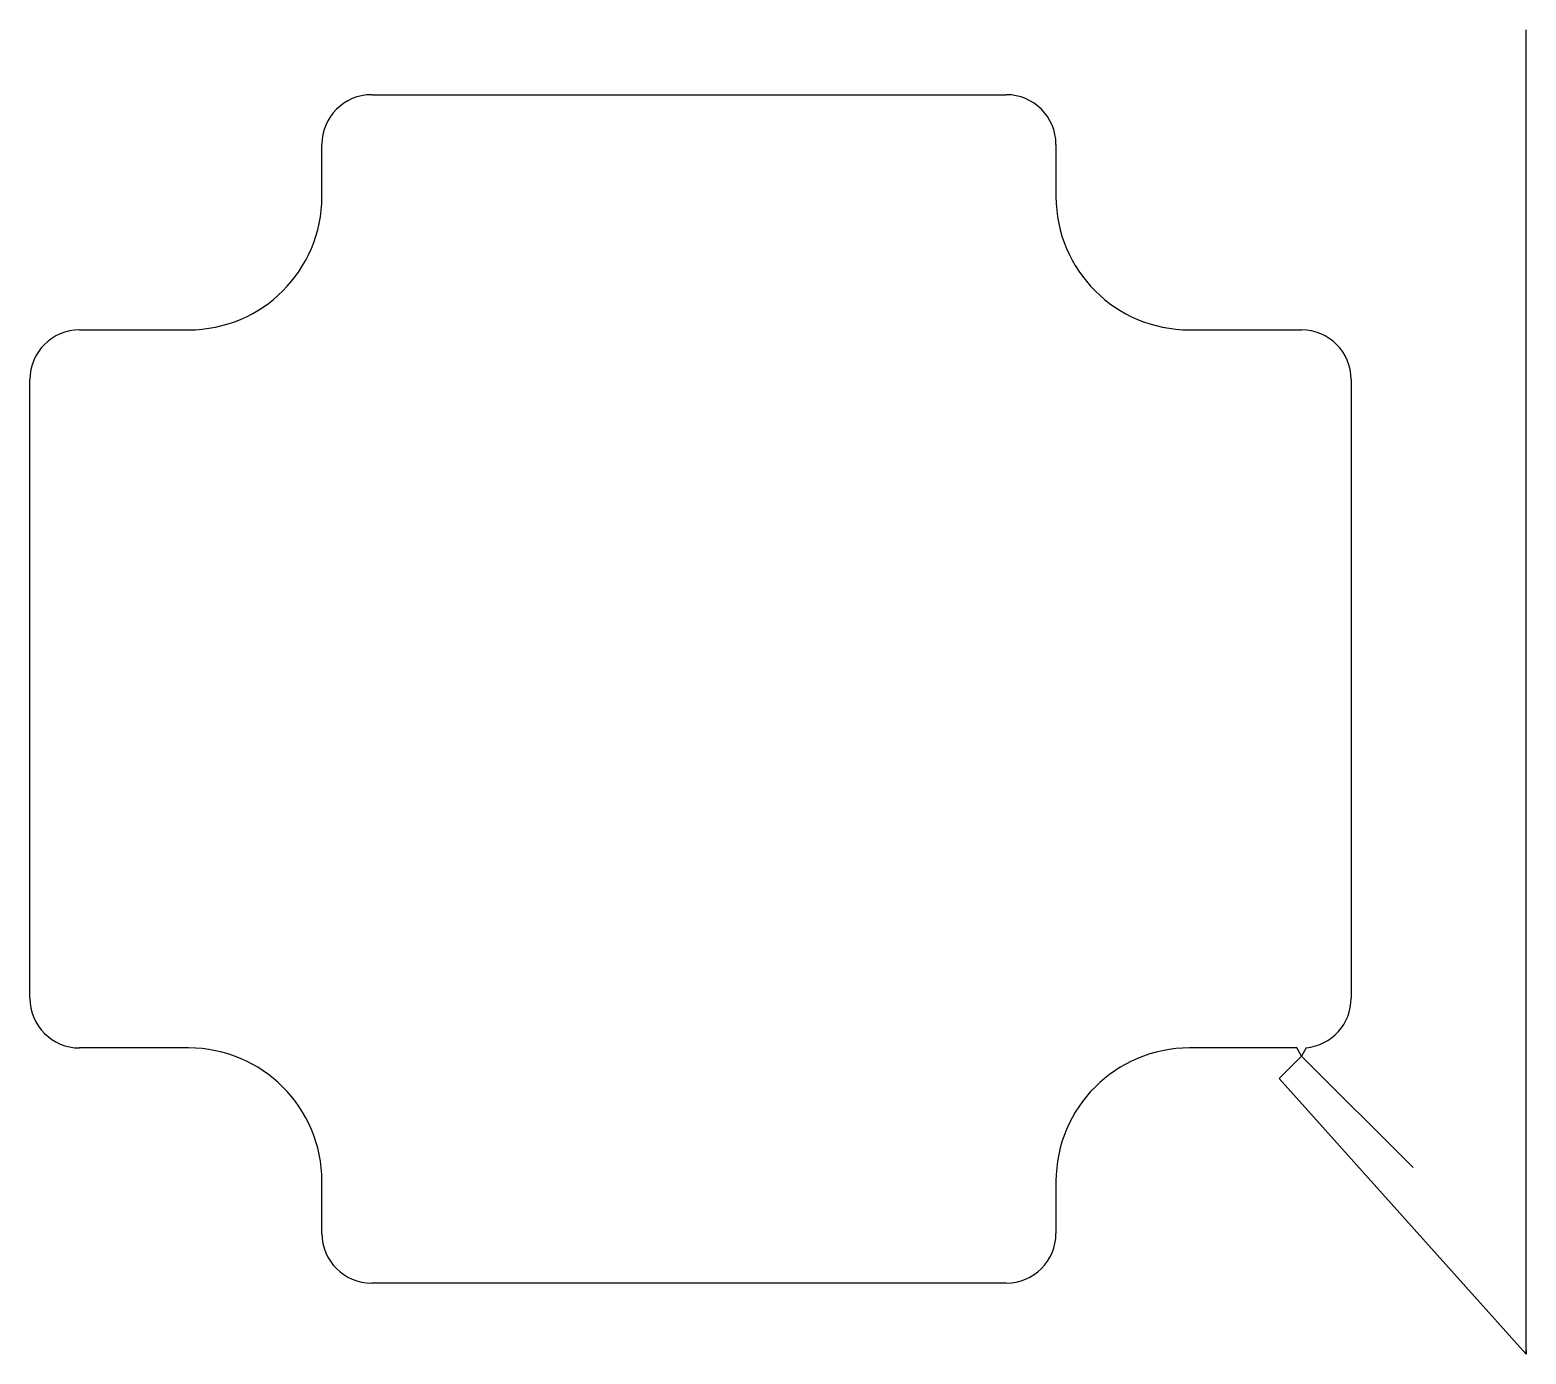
# Model space of a CAD drawing. Header units: metres. Extents: x 7 to 481, y 1655 to 2074.
import ezdxf

# ---------------------------------------------------------------- set-up
doc = ezdxf.new("R2010")
doc.units = ezdxf.units.M

msp = doc.modelspace()

# ---------------------------------------------------------------- linework, layer by layer
at = {"layer": 'TOOL_0'}
for p, q in [((480.667, 2073.334), (480.667, 2074.334)), ((480.667, 1655.835), (480.667, 2073.334)), ((115.022, 2053.815), (316.022, 2053.815)), ((99.272, 2021.565), (99.272, 2038.065)), ((331.772, 2038.065), (331.772, 2021.565)), ((22.522, 1979.315), (57.022, 1979.315)), ((374.022, 1979.315), (409.522, 1979.315)), ((6.772, 1767.565), (6.772, 1963.565)), ((425.272, 1963.565), (425.272, 1767.565)), ((57.022, 1751.815), (22.522, 1751.815)), ((408.021, 1751.815), (374.022, 1751.815)), ((409.582, 1749.251), (402.511, 1742.18)), ((409.582, 1749.251), (408.021, 1751.815)), ((411.02, 1751.886), (409.582, 1749.251)), ((444.938, 1713.895), (409.582, 1749.251)), ((402.511, 1742.18), (480.667, 1654.835)), ((99.272, 1693.065), (99.272, 1709.565)), ((331.772, 1709.565), (331.772, 1693.065)), ((316.022, 1677.315), (115.022, 1677.315)), ((480.667, 1654.835), (480.667, 1655.835)), ((480.667, 1655.835), (480.667, 1654.835)), ((480.667, 1654.835), (480.667, 1655.835))]:
    msp.add_line(p, q, dxfattribs=at)
for centre, radius, start, end in [((115.022, 2038.065), 15.75, 90, 180), ((316.022, 2038.065), 15.75, 0, 90), ((57.022, 2021.565), 42.25, 270, 0), ((374.022, 2021.565), 42.25, 180, 270), ((22.522, 1963.565), 15.75, 90, 180), ((409.522, 1963.565), 15.75, 0, 90), ((22.522, 1767.565), 15.75, 180, 270), ((409.522, 1767.565), 15.75, 275.45758, 0), ((57.022, 1709.565), 42.25, 0, 90), ((374.022, 1709.565), 42.25, 90, 180), ((115.022, 1693.065), 15.75, 180, 270), ((316.022, 1693.065), 15.75, 270, 0)]:
    msp.add_arc(centre, radius, start, end, dxfattribs=at)

doc.saveas('drawing.dxf')
